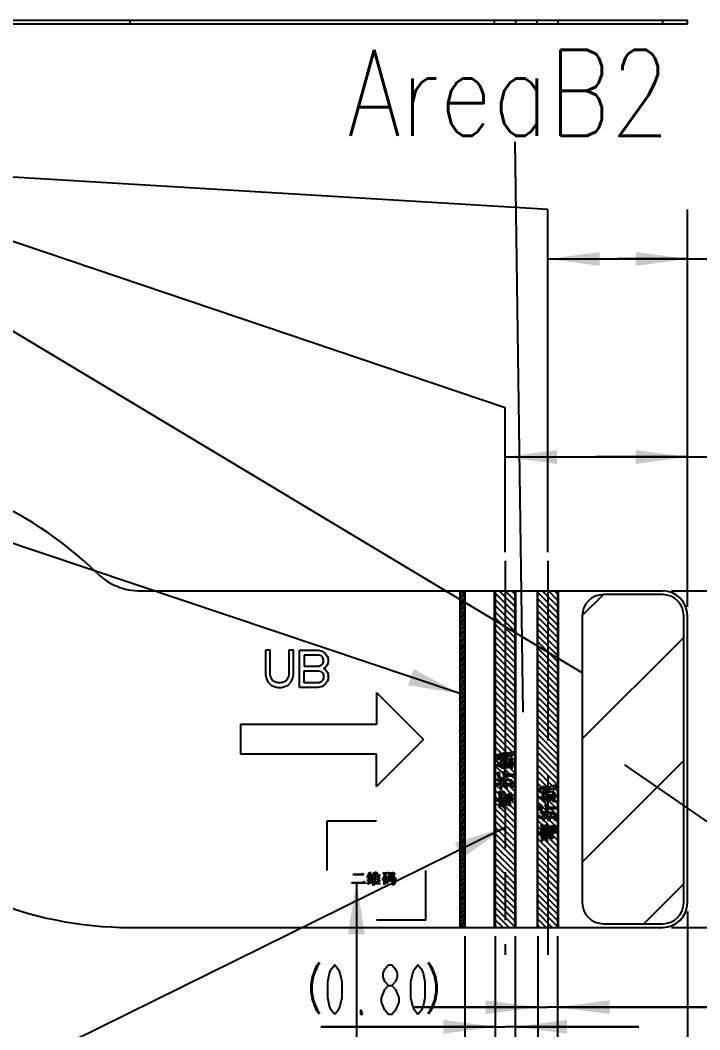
# Model space of a CAD drawing. Header units: millimetres. Extents: x 0 to 210, y 0 to 297.
# Drawn here: x 104.85 to 132.33, y 102.84 to 143.64 of the extents above; entities that cross this region are included whole.
import ezdxf
from ezdxf.enums import TextEntityAlignment as Align

# ---------------------------------------------------------------- set-up
doc = ezdxf.new("R2010")
doc.units = ezdxf.units.MM
doc.header["$LTSCALE"] = 19.36
doc.linetypes.add('CENTER', pattern=[0.6, 0.375, -0.075, 0.075, -0.075])
doc.linetypes.add('PHANTOM', pattern=[0.8, 0.45, -0.05, 0.1, -0.05, 0.1, -0.05])
doc.layers.get('0').update_dxf_attribs({"linetype": 'CONTINUOUS'})
for name, color, linetype in [('00_COSMETICS', 7, 'CONTINUOUS'), ('DEFAULT_1', 7, 'CENTER'), ('DEFAULT_3', 7, 'PHANTOM'), ('備註', 1, 'CONTINUOUS')]:
    doc.layers.add(name, color=color, linetype=linetype)
doc.styles.get("Standard").update_dxf_attribs({"font": 'SIMPLEX.SHX', "width": 0.56})
doc.dimstyles.new('DIMSTYLE_2', dxfattribs={"dimtxt": 2, "dimasz": 2.1, "dimexe": 2, "dimexo": 0.35, "dimgap": 0.5, "dimtad": 1, "dimzin": 0, "dimdsep": 46, "dimtxsty": 'Standard', "dimcen": 0.09, "dimazin": 0, "dimtol": 1, "dimtp": 0.12, "dimtm": 0.12, "dimtfac": 1, "dimtofl": 0, "dimtmove": 0, "dimatfit": 3, "dimfxl": 0, "dimtolj": 1, "dimtzin": 0, "dimarcsym": 0})
doc.dimstyles.new('DIMSTYLE_3', dxfattribs={"dimtxt": 2, "dimasz": 2.1, "dimexe": 2, "dimexo": 0.35, "dimgap": 0.5, "dimtad": 1, "dimzin": 0, "dimdsep": 46, "dimtxsty": 'Standard', "dimcen": 0.09, "dimazin": 0, "dimtp": 0.01, "dimtm": 0.01, "dimtfac": 1, "dimtofl": 0, "dimtmove": 0, "dimatfit": 3, "dimfxl": 0, "dimtolj": 1, "dimtzin": 0, "dimarcsym": 0})
doc.dimstyles.new('DIMSTYLE_5', dxfattribs={"dimtxt": 2, "dimasz": 2.1, "dimexe": 2, "dimexo": 0.35, "dimgap": 0.5, "dimtad": 1, "dimdec": 1, "dimzin": 0, "dimdsep": 46, "dimtxsty": 'Standard', "dimcen": 0.09, "dimazin": 0, "dimtol": 1, "dimtp": 0.4, "dimtm": 0.4, "dimtfac": 1, "dimtdec": 1, "dimtofl": 0, "dimtmove": 0, "dimatfit": 3, "dimfxl": 0, "dimtolj": 1, "dimtzin": 0, "dimarcsym": 0})
doc.dimstyles.get("Standard").update_dxf_attribs({"dimtxt": 2, "dimasz": 2.1, "dimexe": 2, "dimexo": 0.35, "dimtad": 1, "dimzin": 0, "dimdsep": 46, "dimtxsty": 'Standard', "dimcen": 0.09, "dimazin": 0, "dimtol": 1, "dimtp": 0.01, "dimtm": 0.01, "dimtfac": 1, "dimtofl": 0, "dimtmove": 0, "dimatfit": 3, "dimfxl": 0, "dimtolj": 1, "dimtzin": 0, "dimarcsym": 0})

# ---------------------------------------------------------------- blocks, each defined once
blk = doc.blocks.new('_FILLED')
at = {"color": 0, "linetype": 'ByBlock'}
blk.add_solid([(0, 0), (-1, 0.133), (-1, -0.133)], dxfattribs=at)
blk = doc.blocks.new('*D144')
at = {"color": 2}
for p, q in [((48.006, 107.628), (48.006, 99.498)), ((131.826, 107.628), (131.826, 99.498)), ((48.006, 101.498), (89.916, 101.498)), ((131.826, 101.498), (89.916, 101.498))]:
    blk.add_line(p, q, dxfattribs=at)
at = {"color": 2, "xscale": 2.1, "yscale": 2.1, "zscale": 2.1, "rotation": 180}
blk.add_blockref('_FILLED', (48.006, 101.498), dxfattribs=at)
at = {"color": 2, "xscale": 2.1, "yscale": 2.1, "zscale": 2.1}
blk.add_blockref('_FILLED', (131.826, 101.498), dxfattribs=at)
blk = doc.blocks.new('*D255')
at = {"color": 2}
for p, q in [((152.84, 120.578), (152.84, 125.578)), ((152.84, 125.578), (152.84, 113.778)), ((131.176, 120.578), (154.84, 120.578)), ((152.84, 101.978), (152.84, 113.778)), ((131.176, 106.978), (154.84, 106.978)), ((152.84, 106.978), (152.84, 101.978))]:
    blk.add_line(p, q, dxfattribs=at)
at = {"color": 2, "xscale": 2.1, "yscale": 2.1, "zscale": 2.1}
for p, rotation in [((152.84, 120.578), 270), ((152.84, 106.978), 90)]:
    blk.add_blockref('_FILLED', p, dxfattribs=dict(at, rotation=rotation))
blk = doc.blocks.new('*D182121')
at = {"color": 2}
for p, q in [((126.178, 122.143), (126.178, 135.992)), ((131.826, 119.928), (131.826, 135.992)), ((126.178, 133.992), (129.002, 133.992)), ((131.826, 133.992), (129.002, 133.992)), ((129.002, 133.992), (141.931, 133.992))]:
    blk.add_line(p, q, dxfattribs=at)
at = {"color": 2, "xscale": 2.1, "yscale": 2.1, "zscale": 2.1, "rotation": 180}
blk.add_blockref('_FILLED', (126.178, 133.992), dxfattribs=at)
at = {"color": 2, "xscale": 2.1, "yscale": 2.1, "zscale": 2.1}
blk.add_blockref('_FILLED', (131.826, 133.992), dxfattribs=at)
blk = doc.blocks.new('*D192222')
at = {"color": 2}
for p, q in [((124.455, 122.143), (124.455, 127.99)), ((131.826, 119.928), (131.826, 127.99)), ((124.455, 125.99), (128.141, 125.99)), ((131.826, 125.99), (128.141, 125.99)), ((128.141, 125.99), (141.56, 125.99))]:
    blk.add_line(p, q, dxfattribs=at)
at = {"color": 2, "xscale": 2.1, "yscale": 2.1, "zscale": 2.1, "rotation": 180}
blk.add_blockref('_FILLED', (124.455, 125.99), dxfattribs=at)
at = {"color": 2, "xscale": 2.1, "yscale": 2.1, "zscale": 2.1}
blk.add_blockref('_FILLED', (131.826, 125.99), dxfattribs=at)
blk = doc.blocks.new('*D242727')
at = {"color": 2}
for p, q in [((124.059, 106.628), (124.059, 100.965)), ((124.859, 106.628), (124.859, 100.965)), ((124.059, 102.965), (117.008, 102.965)), ((117.008, 102.965), (124.459, 102.965)), ((129.859, 102.965), (124.459, 102.965)), ((124.859, 102.965), (129.859, 102.965))]:
    blk.add_line(p, q, dxfattribs=at)
at = {"color": 2, "xscale": 2.1, "yscale": 2.1, "zscale": 2.1}
blk.add_blockref('_FILLED', (124.059, 102.965), dxfattribs=at)
at = {"color": 2, "xscale": 2.1, "yscale": 2.1, "zscale": 2.1, "rotation": 180}
blk.add_blockref('_FILLED', (124.859, 102.965), dxfattribs=at)
blk = doc.blocks.new('*D252828')
at = {"color": 2}
for p, q in [((125.775, 106.628), (125.775, 101.755)), ((126.575, 106.628), (126.575, 101.755)), ((125.775, 103.755), (120.775, 103.755)), ((120.775, 103.755), (126.175, 103.755)), ((138.417, 103.755), (126.175, 103.755)), ((126.575, 103.755), (138.417, 103.755))]:
    blk.add_line(p, q, dxfattribs=at)
at = {"color": 2, "xscale": 2.1, "yscale": 2.1, "zscale": 2.1}
blk.add_blockref('_FILLED', (125.775, 103.755), dxfattribs=at)
at = {"color": 2, "xscale": 2.1, "yscale": 2.1, "zscale": 2.1, "rotation": 180}
blk.add_blockref('_FILLED', (126.575, 103.755), dxfattribs=at)
blk = doc.blocks.new('*D313434')
at = {"color": 2}
for p, q in [((131.826, 107.628), (131.826, 94.843)), ((122.83, 106.628), (122.83, 94.843)), ((122.83, 96.843), (117.83, 96.843)), ((117.83, 96.843), (127.328, 96.843)), ((142.25, 96.843), (127.328, 96.843)), ((131.826, 96.843), (142.25, 96.843))]:
    blk.add_line(p, q, dxfattribs=at)
at = {"color": 2, "xscale": 2.1, "yscale": 2.1, "zscale": 2.1}
blk.add_blockref('_FILLED', (122.83, 96.843), dxfattribs=at)
at = {"color": 2, "xscale": 2.1, "yscale": 2.1, "zscale": 2.1, "rotation": 180}
blk.add_blockref('_FILLED', (131.826, 96.843), dxfattribs=at)

msp = doc.modelspace()

# ---------------------------------------------------------------- linework, layer by layer
at = {"color": 7}
for p, q in [((48.006, 143.64), (131.826, 143.64)), ((131.826, 143.49), (131.826, 143.64)), ((48.006, 143.49), (131.826, 143.49)), ((109.71, 120.578), (130.826, 120.578)), ((131.826, 107.978), (131.826, 119.578)), ((109.295, 106.978), (130.826, 106.978))]:
    msp.add_line(p, q, dxfattribs=at)
at = {"color": 9}
for p, q in [((109.295, 143.49), (109.295, 143.64)), ((124.03, 143.49), (124.03, 143.64)), ((124.887, 143.49), (124.887, 143.64)), ((125.746, 143.49), (125.746, 143.64)), ((126.603, 143.49), (126.603, 143.64)), ((130.826, 143.49), (130.826, 143.64)), ((124.03, 106.978), (124.03, 120.578)), ((124.887, 106.978), (124.887, 120.578)), ((125.746, 120.578), (125.746, 106.978)), ((126.603, 120.578), (126.603, 106.978))]:
    msp.add_line(p, q, dxfattribs=at)
at = {"color": 2}
for p, q in [((122.63, 120.514), (122.694, 120.578)), ((122.63, 120.414), (122.794, 120.578)), ((122.63, 120.315), (122.83, 120.515)), ((122.63, 120.215), (122.83, 120.415)), ((124.859, 119.683), (124.059, 120.483)), ((124.859, 119.932), (124.213, 120.578)), ((124.859, 120.181), (124.462, 120.578)), ((124.859, 120.43), (124.711, 120.578)), ((126.575, 119.71), (125.775, 120.51)), ((126.575, 119.959), (125.955, 120.578)), ((126.575, 120.208), (126.204, 120.578)), ((126.575, 120.456), (126.453, 120.578)), ((122.63, 120.116), (122.83, 120.316)), ((122.63, 120.016), (122.83, 120.216)), ((122.63, 119.917), (122.83, 120.117)), ((122.63, 119.817), (122.83, 120.017)), ((124.859, 119.434), (124.059, 120.234)), ((124.859, 119.185), (124.059, 119.985)), ((126.575, 119.461), (125.775, 120.261)), ((126.575, 119.212), (125.775, 120.012)), ((122.63, 119.718), (122.83, 119.918)), ((122.63, 119.618), (122.83, 119.818)), ((122.63, 119.518), (122.83, 119.718)), ((122.63, 119.419), (122.83, 119.619)), ((124.859, 118.937), (124.059, 119.737)), ((126.575, 118.963), (125.775, 119.763)), ((122.63, 119.319), (122.83, 119.519)), ((122.63, 119.22), (122.83, 119.42)), ((122.63, 119.12), (122.83, 119.32)), ((122.63, 119.021), (122.83, 119.221)), ((124.859, 118.688), (124.059, 119.488)), ((124.859, 118.439), (124.059, 119.239)), ((126.575, 118.714), (125.775, 119.514)), ((126.575, 118.465), (125.775, 119.265)), ((122.63, 118.921), (122.83, 119.121)), ((122.63, 118.821), (122.83, 119.021)), ((122.63, 118.722), (122.83, 118.922)), ((122.63, 118.622), (122.83, 118.822)), ((122.63, 118.523), (122.83, 118.723)), ((124.859, 118.19), (124.059, 118.99)), ((124.859, 117.941), (124.059, 118.741)), ((126.575, 118.216), (125.775, 119.016)), ((126.575, 117.967), (125.775, 118.767)), ((122.63, 118.423), (122.83, 118.623)), ((122.63, 118.324), (122.83, 118.524)), ((122.63, 118.224), (122.83, 118.424)), ((122.63, 118.125), (122.83, 118.325)), ((124.859, 117.692), (124.059, 118.492)), ((126.575, 117.719), (125.775, 118.519)), ((122.63, 118.025), (122.83, 118.225)), ((122.63, 117.925), (122.83, 118.125)), ((122.63, 117.826), (122.83, 118.026)), ((122.63, 117.726), (122.83, 117.926)), ((124.859, 117.443), (124.059, 118.243)), ((124.859, 117.194), (124.059, 117.994)), ((126.575, 117.47), (125.775, 118.27)), ((126.575, 117.221), (125.775, 118.021)), ((122.63, 117.627), (122.83, 117.827)), ((122.63, 117.527), (122.83, 117.727)), ((122.63, 117.428), (122.83, 117.628)), ((122.63, 117.328), (122.83, 117.528)), ((124.859, 116.945), (124.059, 117.745)), ((126.575, 116.972), (125.775, 117.772)), ((126.575, 116.723), (125.775, 117.523)), ((122.63, 117.228), (122.83, 117.428)), ((122.63, 117.129), (122.83, 117.329)), ((122.63, 117.029), (122.83, 117.229)), ((122.63, 116.93), (122.83, 117.13)), ((124.859, 116.696), (124.059, 117.496)), ((124.859, 116.448), (124.059, 117.248)), ((126.575, 116.474), (125.775, 117.274)), ((122.63, 116.83), (122.83, 117.03)), ((122.63, 116.731), (122.83, 116.931)), ((122.63, 116.631), (122.83, 116.831)), ((122.63, 116.532), (122.83, 116.732)), ((124.859, 116.199), (124.059, 116.999)), ((124.859, 115.95), (124.059, 116.75)), ((126.575, 116.225), (125.775, 117.025)), ((126.575, 115.976), (125.775, 116.776)), ((122.63, 116.432), (122.83, 116.632)), ((122.63, 116.332), (122.83, 116.532)), ((122.63, 116.233), (122.83, 116.433)), ((122.63, 116.133), (122.83, 116.333)), ((124.859, 115.701), (124.059, 116.501)), ((126.575, 115.727), (125.775, 116.527)), ((126.575, 115.478), (125.775, 116.278)), ((122.63, 116.034), (122.83, 116.234)), ((122.63, 115.934), (122.83, 116.134)), ((122.63, 115.835), (122.83, 116.035)), ((122.63, 115.735), (122.83, 115.935)), ((124.859, 115.452), (124.059, 116.252)), ((124.859, 115.203), (124.059, 116.003)), ((126.575, 115.23), (125.775, 116.03)), ((122.63, 115.636), (122.83, 115.836)), ((122.63, 115.536), (122.83, 115.736)), ((122.63, 115.436), (122.83, 115.636)), ((122.63, 115.337), (122.83, 115.537)), ((124.859, 114.954), (124.059, 115.754)), ((124.859, 114.705), (124.059, 115.505)), ((126.575, 114.981), (125.775, 115.781)), ((126.575, 114.732), (125.775, 115.532)), ((122.63, 115.237), (122.83, 115.437)), ((122.63, 115.138), (122.83, 115.338)), ((122.63, 115.038), (122.83, 115.238)), ((122.63, 114.939), (122.83, 115.139)), ((124.859, 114.456), (124.059, 115.256)), ((126.575, 114.483), (125.775, 115.283)), ((122.63, 114.839), (122.83, 115.039)), ((122.63, 114.739), (122.83, 114.939)), ((122.63, 114.64), (122.83, 114.84)), ((122.63, 114.54), (122.83, 114.74)), ((124.859, 114.207), (124.059, 115.007)), ((124.756, 114.061), (124.059, 114.759)), ((126.575, 114.234), (125.775, 115.034)), ((126.575, 113.985), (125.775, 114.785)), ((122.63, 114.441), (122.83, 114.641)), ((122.63, 114.341), (122.83, 114.541)), ((122.63, 114.242), (122.83, 114.442)), ((122.63, 114.142), (122.83, 114.342)), ((122.63, 114.043), (122.83, 114.243)), ((124.663, 113.905), (124.059, 114.51)), ((124.3, 114.02), (124.059, 114.261)), ((126.575, 113.736), (125.775, 114.536)), ((126.575, 113.487), (125.775, 114.287)), ((122.63, 113.943), (122.83, 114.143)), ((122.63, 113.843), (122.83, 114.043)), ((122.63, 113.744), (122.83, 113.944)), ((122.63, 113.644), (122.83, 113.844)), ((124.154, 113.916), (124.059, 114.012)), ((124.253, 113.817), (124.181, 113.89)), ((124.42, 113.899), (124.315, 114.005)), ((124.485, 113.834), (124.46, 113.86)), ((124.859, 113.71), (124.704, 113.865)), ((124.859, 113.959), (124.8, 114.017)), ((126.575, 113.238), (125.775, 114.038)), ((122.63, 113.545), (122.83, 113.745)), ((122.63, 113.445), (122.83, 113.645)), ((122.63, 113.346), (122.83, 113.546)), ((122.63, 113.246), (122.83, 113.446)), ((124.351, 113.471), (124.059, 113.763)), ((124.351, 113.222), (124.059, 113.514)), ((124.314, 113.757), (124.304, 113.766)), ((124.511, 113.56), (124.357, 113.714)), ((124.859, 113.461), (124.54, 113.779)), ((124.859, 113.212), (124.565, 113.506)), ((126.575, 112.989), (125.775, 113.789)), ((126.575, 112.741), (125.775, 113.541)), ((122.63, 113.147), (122.83, 113.347)), ((122.63, 113.047), (122.83, 113.247)), ((122.63, 112.947), (122.83, 113.147)), ((122.63, 112.848), (122.83, 113.048)), ((124.141, 113.183), (124.059, 113.265)), ((124.286, 112.789), (124.059, 113.016)), ((124.345, 112.979), (124.22, 113.104)), ((124.402, 113.171), (124.354, 113.219)), ((124.652, 113.17), (124.409, 113.413)), ((124.611, 112.962), (124.48, 113.093)), ((124.859, 112.963), (124.728, 113.093)), ((126.348, 112.718), (125.775, 113.292)), ((126.114, 112.704), (125.775, 113.043)), ((122.63, 112.748), (122.83, 112.948)), ((122.63, 112.649), (122.83, 112.849)), ((122.63, 112.549), (122.83, 112.749)), ((122.63, 112.45), (122.83, 112.65)), ((124.372, 112.454), (124.059, 112.767)), ((124.649, 112.426), (124.35, 112.725)), ((124.535, 112.789), (124.408, 112.916)), ((124.859, 112.465), (124.599, 112.725)), ((124.859, 112.714), (124.715, 112.858)), ((125.906, 112.663), (125.775, 112.794)), ((126.022, 112.546), (125.959, 112.61)), ((126.197, 112.62), (126.152, 112.665)), ((126.423, 112.643), (126.384, 112.683)), ((122.63, 112.35), (122.83, 112.55)), ((122.63, 112.25), (122.83, 112.45)), ((122.63, 112.151), (122.83, 112.351)), ((122.63, 112.051), (122.83, 112.251)), ((124.224, 112.353), (124.059, 112.518)), ((124.149, 112.179), (124.059, 112.27)), ((124.287, 112.29), (124.249, 112.328)), ((124.335, 112.243), (124.297, 112.281)), ((124.461, 112.366), (124.423, 112.403)), ((124.63, 112.196), (124.567, 112.259)), ((124.859, 112.216), (124.846, 112.229)), ((125.849, 112.471), (125.775, 112.545)), ((125.852, 112.219), (125.775, 112.296)), ((125.983, 112.336), (125.881, 112.439)), ((126.076, 112.493), (126.051, 112.518)), ((126.478, 111.842), (126.108, 112.212)), ((126.161, 112.408), (126.13, 112.439)), ((126.231, 112.337), (126.201, 112.367)), ((126.356, 112.213), (126.232, 112.336)), ((126.291, 112.527), (126.273, 112.545)), ((126.575, 112.492), (126.469, 112.598)), ((126.575, 112.243), (126.475, 112.342)), ((122.63, 111.952), (122.83, 112.152)), ((122.63, 111.852), (122.83, 112.052)), ((122.63, 111.753), (122.83, 111.953)), ((122.63, 111.653), (122.83, 111.853)), ((124.224, 111.856), (124.059, 112.021)), ((124.224, 112.104), (124.213, 112.116)), ((124.859, 111.221), (124.249, 111.83)), ((124.44, 111.889), (124.302, 112.027)), ((124.44, 112.137), (124.398, 112.179)), ((124.859, 111.47), (124.441, 111.888)), ((124.529, 112.049), (124.465, 112.112)), ((124.603, 111.974), (124.567, 112.011)), ((124.859, 111.967), (124.656, 112.171)), ((124.859, 111.718), (124.667, 111.911)), ((125.901, 111.92), (125.775, 112.047)), ((125.913, 111.66), (125.775, 111.798)), ((126.116, 111.955), (125.898, 112.173)), ((126.118, 111.704), (125.927, 111.895)), ((126.229, 111.842), (126.143, 111.928)), ((126.575, 111.994), (126.473, 112.096)), ((122.63, 111.554), (122.83, 111.754)), ((122.63, 111.454), (122.83, 111.654)), ((122.63, 111.354), (122.83, 111.554)), ((122.63, 111.255), (122.83, 111.455)), ((124.859, 110.972), (124.059, 111.772)), ((124.859, 110.723), (124.059, 111.523)), ((125.856, 111.468), (125.775, 111.549)), ((126.003, 111.321), (125.926, 111.398)), ((126.007, 111.566), (125.985, 111.588)), ((126.112, 111.461), (126.029, 111.544)), ((126.173, 111.649), (126.143, 111.679)), ((126.361, 111.461), (126.234, 111.588)), ((126.575, 111.496), (126.305, 111.766)), ((126.46, 111.361), (126.424, 111.398)), ((126.575, 111.745), (126.545, 111.774)), ((122.63, 111.155), (122.83, 111.355)), ((122.63, 111.056), (122.83, 111.256)), ((122.63, 110.956), (122.83, 111.156)), ((122.63, 110.857), (122.83, 111.057)), ((124.859, 110.474), (124.059, 111.274)), ((124.859, 110.225), (124.059, 111.025)), ((125.929, 111.146), (125.775, 111.3)), ((125.94, 110.886), (125.775, 111.052)), ((126.03, 111.045), (125.965, 111.11)), ((126.346, 110.978), (126.029, 111.295)), ((126.156, 110.919), (126.069, 111.006)), ((126.575, 110.998), (126.267, 111.306)), ((126.575, 111.247), (126.491, 111.331)), ((122.63, 110.757), (122.83, 110.957)), ((122.63, 110.657), (122.83, 110.857)), ((122.63, 110.558), (122.83, 110.758)), ((122.63, 110.458), (122.83, 110.658)), ((124.859, 109.976), (124.059, 110.776)), ((125.94, 110.638), (125.775, 110.803)), ((126.575, 110.003), (125.965, 110.612)), ((126.064, 110.763), (125.978, 110.848)), ((126.156, 110.671), (126.127, 110.699)), ((126.245, 110.831), (126.181, 110.894)), ((126.575, 110.252), (126.181, 110.645)), ((126.346, 110.729), (126.283, 110.792)), ((126.46, 110.864), (126.372, 110.952)), ((126.575, 110.5), (126.372, 110.704)), ((126.575, 110.749), (126.491, 110.833)), ((122.63, 110.359), (122.83, 110.559)), ((122.63, 110.259), (122.83, 110.459)), ((122.63, 110.16), (122.83, 110.36)), ((122.63, 110.06), (122.83, 110.26)), ((122.63, 109.961), (122.83, 110.161)), ((124.859, 109.727), (124.059, 110.527)), ((124.859, 109.478), (124.059, 110.278)), ((126.575, 109.754), (125.775, 110.554)), ((126.575, 109.505), (125.775, 110.305)), ((122.63, 109.861), (122.83, 110.061)), ((122.63, 109.761), (122.83, 109.961)), ((122.63, 109.662), (122.83, 109.862)), ((122.63, 109.562), (122.83, 109.762)), ((124.859, 109.229), (124.059, 110.029)), ((124.859, 108.981), (124.059, 109.781)), ((126.575, 109.256), (125.775, 110.056)), ((126.575, 109.007), (125.775, 109.807)), ((122.63, 109.463), (122.83, 109.663)), ((122.63, 109.363), (122.83, 109.563)), ((122.63, 109.264), (122.83, 109.464)), ((122.63, 109.164), (122.83, 109.364)), ((124.859, 108.732), (124.059, 109.532)), ((126.575, 108.758), (125.775, 109.558)), ((122.63, 109.065), (122.83, 109.265)), ((122.63, 108.965), (122.83, 109.165)), ((122.63, 108.865), (122.83, 109.065)), ((122.63, 108.766), (122.83, 108.966)), ((124.859, 108.483), (124.059, 109.283)), ((124.859, 108.234), (124.059, 109.034)), ((126.575, 108.509), (125.775, 109.309)), ((126.575, 108.26), (125.775, 109.06)), ((122.63, 108.666), (122.83, 108.866)), ((122.63, 108.567), (122.83, 108.767)), ((122.63, 108.467), (122.83, 108.667)), ((122.63, 108.368), (122.83, 108.568)), ((124.859, 107.985), (124.059, 108.785)), ((124.859, 107.736), (124.059, 108.536)), ((126.575, 108.011), (125.775, 108.811)), ((126.575, 107.763), (125.775, 108.563)), ((122.63, 108.268), (122.83, 108.468)), ((122.63, 108.168), (122.83, 108.368)), ((122.63, 108.069), (122.83, 108.269)), ((122.63, 107.969), (122.83, 108.169)), ((124.859, 107.487), (124.059, 108.287)), ((126.575, 107.514), (125.775, 108.314)), ((122.63, 107.87), (122.83, 108.07)), ((122.63, 107.77), (122.83, 107.97)), ((122.63, 107.671), (122.83, 107.871)), ((122.63, 107.571), (122.83, 107.771)), ((124.859, 107.238), (124.059, 108.038)), ((124.859, 106.989), (124.059, 107.789)), ((126.575, 107.265), (125.775, 108.065)), ((126.575, 107.016), (125.775, 107.816)), ((122.63, 107.472), (122.83, 107.672)), ((122.63, 107.372), (122.83, 107.572)), ((122.63, 107.272), (122.83, 107.472)), ((122.63, 107.173), (122.83, 107.373)), ((124.621, 106.978), (124.059, 107.54)), ((126.363, 106.978), (125.775, 107.567)), ((126.115, 106.978), (125.775, 107.318)), ((122.63, 107.073), (122.83, 107.273)), ((122.635, 106.978), (122.83, 107.174)), ((122.734, 106.978), (122.83, 107.074)), ((124.372, 106.978), (124.059, 107.292)), ((124.123, 106.978), (124.059, 107.043)), ((125.866, 106.978), (125.775, 107.069)), ((119.738, 103.465), (119.598, 103.631))]:
    msp.add_line(p, q, dxfattribs=at)
at = {"color": 4}
for p, q in [((122.63, 120.578), (122.63, 106.978)), ((122.83, 120.578), (122.83, 106.978)), ((124.059, 120.578), (124.059, 106.978)), ((124.859, 106.978), (124.859, 120.578)), ((125.775, 106.978), (125.775, 120.578)), ((126.575, 120.578), (126.575, 106.978)), ((124.122, 113.766), (124.148, 113.843)), ((124.135, 113.868), (124.16, 113.932)), ((124.148, 113.868), (124.135, 113.868)), ((124.186, 113.893), (124.148, 113.868)), ((124.148, 113.843), (124.16, 113.843)), ((124.16, 113.932), (124.173, 113.982)), ((124.16, 113.843), (124.186, 113.817)), ((124.173, 113.982), (124.199, 113.995)), ((124.237, 113.932), (124.186, 113.893)), ((124.199, 113.995), (124.249, 113.97)), ((124.249, 113.944), (124.237, 113.932)), ((124.249, 113.97), (124.3, 114.02)), ((124.3, 113.932), (124.249, 113.957)), ((124.249, 113.957), (124.249, 113.944)), ((124.3, 114.02), (124.313, 114.02)), ((124.313, 113.817), (124.3, 113.932)), ((124.313, 114.02), (124.338, 113.817)), ((124.338, 113.817), (124.427, 113.83)), ((124.376, 113.995), (124.414, 114.059)), ((124.376, 113.982), (124.376, 113.995)), ((124.414, 113.957), (124.376, 113.982)), ((124.414, 114.059), (124.427, 114.046)), ((124.427, 113.83), (124.414, 113.957)), ((124.427, 114.046), (124.465, 113.83)), ((124.465, 113.83), (124.58, 113.855)), ((124.478, 113.944), (124.529, 113.995)), ((124.478, 113.932), (124.478, 113.944)), ((124.58, 113.855), (124.478, 113.932)), ((124.529, 113.995), (124.541, 113.995)), ((124.541, 113.995), (124.554, 113.97)), ((124.554, 113.97), (124.63, 113.881)), ((124.592, 114.033), (124.605, 114.046)), ((124.719, 113.995), (124.592, 114.033)), ((124.605, 114.046), (124.694, 114.046)), ((124.63, 113.881), (124.681, 113.919)), ((124.719, 113.881), (124.668, 113.83)), ((124.668, 113.83), (124.719, 113.754)), ((124.681, 113.919), (124.719, 113.995)), ((124.694, 114.046), (124.795, 114.071)), ((124.757, 113.932), (124.719, 113.881)), ((124.821, 114.059), (124.757, 113.932)), ((124.795, 114.071), (124.808, 114.071)), ((124.808, 114.071), (124.821, 114.059)), ((124.313, 113.766), (124.122, 113.766)), ((124.122, 113.525), (124.173, 113.601)), ((124.275, 113.462), (124.122, 113.525)), ((124.173, 113.601), (124.186, 113.601)), ((124.186, 113.817), (124.313, 113.817)), ((124.186, 113.601), (124.211, 113.576)), ((124.211, 113.576), (124.351, 113.462)), ((124.237, 113.639), (124.3, 113.69)), ((124.351, 113.563), (124.237, 113.639)), ((124.351, 113.411), (124.275, 113.462)), ((124.3, 113.69), (124.313, 113.69)), ((124.326, 113.652), (124.313, 113.766)), ((124.313, 113.69), (124.326, 113.652)), ((124.44, 113.766), (124.351, 113.766)), ((124.351, 113.766), (124.364, 113.652)), ((124.364, 113.652), (124.351, 113.639)), ((124.351, 113.639), (124.516, 113.5)), ((124.351, 113.462), (124.351, 113.563)), ((124.427, 113.424), (124.364, 113.386)), ((124.516, 113.449), (124.389, 113.551)), ((124.389, 113.551), (124.414, 113.449)), ((124.414, 113.449), (124.427, 113.424)), ((124.465, 113.614), (124.44, 113.766)), ((124.491, 113.639), (124.465, 113.614)), ((124.541, 113.779), (124.478, 113.779)), ((124.478, 113.779), (124.491, 113.639)), ((124.503, 113.665), (124.516, 113.665)), ((124.503, 113.652), (124.503, 113.665)), ((124.516, 113.5), (124.503, 113.652)), ((124.516, 113.665), (124.567, 113.5)), ((124.529, 113.411), (124.516, 113.449)), ((124.592, 113.436), (124.529, 113.411)), ((124.618, 113.805), (124.541, 113.779)), ((124.567, 113.5), (124.592, 113.436)), ((124.592, 113.678), (124.605, 113.69)), ((124.694, 113.386), (124.592, 113.678)), ((124.605, 113.69), (124.618, 113.69)), ((124.668, 113.754), (124.618, 113.805)), ((124.618, 113.69), (124.719, 113.5)), ((124.719, 113.665), (124.668, 113.754)), ((124.757, 113.424), (124.707, 113.386)), ((124.719, 113.754), (124.757, 113.678)), ((124.757, 113.576), (124.719, 113.665)), ((124.719, 113.5), (124.757, 113.424)), ((124.757, 113.678), (124.783, 113.576)), ((124.783, 113.563), (124.757, 113.576)), ((124.783, 113.576), (124.783, 113.563)), ((124.135, 113.208), (124.199, 113.259)), ((124.135, 113.195), (124.135, 113.208)), ((124.173, 113.119), (124.135, 113.195)), ((124.199, 112.979), (124.173, 113.119)), ((124.199, 113.259), (124.211, 113.259)), ((124.211, 113.259), (124.211, 113.17)), ((124.211, 113.17), (124.237, 112.979)), ((124.364, 113.386), (124.351, 113.411)), ((124.351, 113.233), (124.414, 113.297)), ((124.351, 113.22), (124.351, 113.233)), ((124.402, 113.195), (124.351, 113.22)), ((124.402, 112.979), (124.402, 113.195)), ((124.414, 113.297), (124.427, 113.297)), ((124.427, 113.297), (124.427, 113.17)), ((124.427, 113.17), (124.808, 113.17)), ((124.821, 113.093), (124.427, 113.093)), ((124.427, 113.093), (124.427, 112.979)), ((124.707, 113.386), (124.694, 113.386)), ((124.808, 113.17), (124.833, 113.106)), ((124.833, 113.106), (124.821, 113.093)), ((124.11, 112.725), (124.148, 112.814)), ((124.287, 112.725), (124.11, 112.725)), ((124.148, 112.814), (124.16, 112.814)), ((124.16, 112.814), (124.173, 112.789)), ((124.173, 112.916), (124.199, 112.979)), ((124.541, 112.916), (124.173, 112.916)), ((124.173, 112.789), (124.287, 112.789)), ((124.237, 112.979), (124.402, 112.979)), ((124.249, 112.865), (124.262, 112.865)), ((124.287, 112.827), (124.249, 112.865)), ((124.262, 112.865), (124.313, 112.916)), ((124.287, 112.789), (124.287, 112.827)), ((124.287, 112.598), (124.287, 112.725)), ((124.313, 112.611), (124.287, 112.598)), ((124.313, 112.916), (124.313, 112.789)), ((124.313, 112.789), (124.427, 112.789)), ((124.453, 112.725), (124.313, 112.725)), ((124.313, 112.725), (124.313, 112.611)), ((124.402, 112.903), (124.414, 112.903)), ((124.427, 112.789), (124.402, 112.903)), ((124.414, 112.903), (124.478, 112.789)), ((124.427, 112.979), (124.592, 112.966)), ((124.503, 112.598), (124.453, 112.725)), ((124.478, 112.789), (124.757, 112.789)), ((124.745, 112.725), (124.503, 112.725)), ((124.503, 112.725), (124.554, 112.636)), ((124.554, 112.636), (124.503, 112.598)), ((124.643, 112.903), (124.541, 112.916)), ((124.592, 112.966), (124.694, 112.941)), ((124.745, 112.839), (124.643, 112.903)), ((124.694, 112.941), (124.77, 112.878)), ((124.821, 112.776), (124.745, 112.839)), ((124.745, 112.624), (124.745, 112.725)), ((124.757, 112.624), (124.745, 112.624)), ((124.757, 112.789), (124.795, 112.776)), ((124.795, 112.7), (124.757, 112.624)), ((124.77, 112.878), (124.833, 112.789)), ((124.795, 112.776), (124.833, 112.712)), ((124.821, 112.712), (124.795, 112.7)), ((124.833, 112.776), (124.821, 112.776)), ((124.833, 112.712), (124.821, 112.712)), ((124.833, 112.789), (124.833, 112.776)), ((125.851, 112.54), (125.876, 112.604)), ((125.876, 112.604), (125.889, 112.655)), ((125.889, 112.655), (125.914, 112.667)), ((125.952, 112.604), (125.902, 112.566)), ((125.914, 112.667), (125.965, 112.642)), ((125.965, 112.617), (125.952, 112.604)), ((125.965, 112.642), (126.016, 112.693)), ((126.016, 112.604), (125.965, 112.629)), ((125.965, 112.629), (125.965, 112.617)), ((126.016, 112.693), (126.029, 112.693)), ((126.029, 112.49), (126.016, 112.604)), ((126.029, 112.693), (126.054, 112.49)), ((126.092, 112.667), (126.13, 112.731)), ((126.092, 112.655), (126.092, 112.667)), ((126.13, 112.629), (126.092, 112.655)), ((126.13, 112.731), (126.143, 112.718)), ((126.143, 112.502), (126.13, 112.629)), ((126.143, 112.718), (126.181, 112.502)), ((126.194, 112.617), (126.245, 112.667)), ((126.194, 112.604), (126.194, 112.617)), ((126.295, 112.528), (126.194, 112.604)), ((126.245, 112.667), (126.257, 112.667)), ((126.257, 112.667), (126.27, 112.642)), ((126.27, 112.642), (126.346, 112.553)), ((126.308, 112.705), (126.321, 112.718)), ((126.435, 112.667), (126.308, 112.705)), ((126.321, 112.718), (126.41, 112.718)), ((126.397, 112.591), (126.435, 112.667)), ((126.41, 112.718), (126.511, 112.744)), ((126.473, 112.604), (126.435, 112.553)), ((126.537, 112.731), (126.473, 112.604)), ((126.511, 112.744), (126.524, 112.744)), ((126.524, 112.744), (126.537, 112.731)), ((124.173, 112.433), (124.237, 112.497)), ((124.173, 112.42), (124.173, 112.433)), ((124.224, 112.382), (124.173, 112.42)), ((124.224, 112.154), (124.224, 112.382)), ((124.237, 112.497), (124.249, 112.484)), ((124.249, 112.484), (124.249, 112.243)), ((124.249, 112.243), (124.414, 112.243)), ((124.287, 112.293), (124.326, 112.408)), ((124.287, 112.281), (124.287, 112.293)), ((124.3, 112.281), (124.287, 112.281)), ((124.44, 112.42), (124.3, 112.281)), ((124.326, 112.408), (124.389, 112.471)), ((124.389, 112.471), (124.44, 112.446)), ((124.414, 112.319), (124.44, 112.382)), ((124.414, 112.306), (124.414, 112.319)), ((124.44, 112.293), (124.414, 112.306)), ((124.414, 112.243), (124.44, 112.205)), ((124.44, 112.446), (124.44, 112.42)), ((124.44, 112.382), (124.453, 112.37)), ((124.44, 112.205), (124.44, 112.293)), ((124.453, 112.37), (124.478, 112.357)), ((124.529, 112.293), (124.465, 112.293)), ((124.465, 112.293), (124.465, 111.9)), ((124.478, 112.357), (124.567, 112.357)), ((124.529, 111.989), (124.529, 112.293)), ((124.567, 112.357), (124.592, 112.306)), ((124.592, 112.306), (124.567, 112.293)), ((124.567, 112.293), (124.567, 111.989)), ((124.605, 112.382), (124.656, 112.433)), ((124.605, 112.37), (124.605, 112.382)), ((124.63, 112.332), (124.605, 112.37)), ((124.63, 111.963), (124.63, 112.332)), ((124.656, 112.433), (124.668, 112.433)), ((124.719, 112.293), (124.656, 112.319)), ((124.656, 112.319), (124.656, 111.963)), ((124.668, 112.433), (124.681, 112.395)), ((124.681, 112.395), (124.783, 112.344)), ((124.745, 112.281), (124.719, 112.293)), ((124.745, 112.103), (124.745, 112.281)), ((124.783, 112.344), (124.821, 112.293)), ((124.808, 112.205), (124.783, 112.179)), ((124.833, 112.217), (124.808, 112.205)), ((124.821, 112.293), (124.846, 112.23)), ((124.846, 112.23), (124.833, 112.217)), ((125.838, 112.439), (125.864, 112.515)), ((126.029, 112.439), (125.838, 112.439)), ((125.838, 112.198), (125.889, 112.274)), ((125.991, 112.134), (125.838, 112.198)), ((125.864, 112.54), (125.851, 112.54)), ((125.902, 112.566), (125.864, 112.54)), ((125.864, 112.515), (125.876, 112.515)), ((125.876, 112.515), (125.902, 112.49)), ((125.889, 112.274), (125.902, 112.274)), ((125.902, 112.49), (126.029, 112.49)), ((125.902, 112.274), (125.927, 112.248)), ((125.927, 112.248), (126.067, 112.134)), ((125.952, 112.312), (126.016, 112.363)), ((126.067, 112.236), (125.952, 112.312)), ((126.016, 112.363), (126.029, 112.363)), ((126.041, 112.325), (126.029, 112.439)), ((126.029, 112.363), (126.041, 112.325)), ((126.054, 112.49), (126.143, 112.502)), ((126.156, 112.439), (126.067, 112.439)), ((126.067, 112.439), (126.079, 112.325)), ((126.079, 112.325), (126.067, 112.312)), ((126.067, 112.312), (126.232, 112.172)), ((126.067, 112.134), (126.067, 112.236)), ((126.232, 112.121), (126.105, 112.223)), ((126.105, 112.223), (126.13, 112.121)), ((126.181, 112.286), (126.156, 112.439)), ((126.181, 112.502), (126.295, 112.528)), ((126.206, 112.312), (126.181, 112.286)), ((126.257, 112.452), (126.194, 112.452)), ((126.194, 112.452), (126.206, 112.312)), ((126.219, 112.337), (126.232, 112.337)), ((126.219, 112.325), (126.219, 112.337)), ((126.232, 112.172), (126.219, 112.325)), ((126.232, 112.337), (126.283, 112.172)), ((126.333, 112.477), (126.257, 112.452)), ((126.308, 112.35), (126.321, 112.363)), ((126.41, 112.058), (126.308, 112.35)), ((126.321, 112.363), (126.333, 112.363)), ((126.384, 112.426), (126.333, 112.477)), ((126.333, 112.363), (126.435, 112.172)), ((126.346, 112.553), (126.397, 112.591)), ((126.435, 112.553), (126.384, 112.502)), ((126.384, 112.502), (126.435, 112.426)), ((126.435, 112.337), (126.384, 112.426)), ((126.435, 112.426), (126.473, 112.35)), ((126.473, 112.248), (126.435, 112.337)), ((126.473, 112.35), (126.499, 112.248)), ((126.499, 112.236), (126.473, 112.248)), ((126.499, 112.248), (126.499, 112.236)), ((124.122, 112.078), (124.135, 112.154)), ((124.135, 112.078), (124.122, 112.078)), ((124.135, 112.154), (124.148, 112.179)), ((124.173, 112.103), (124.135, 112.078)), ((124.148, 112.179), (124.211, 112.179)), ((124.211, 112.116), (124.173, 112.103)), ((124.211, 112.179), (124.224, 112.154)), ((124.224, 112.116), (124.211, 112.116)), ((124.224, 111.798), (124.224, 112.116)), ((124.249, 111.811), (124.224, 111.798)), ((124.427, 112.027), (124.249, 112.027)), ((124.249, 112.027), (124.249, 111.811)), ((124.262, 112.179), (124.44, 112.179)), ((124.262, 112.09), (124.262, 112.179)), ((124.414, 112.09), (124.262, 112.09)), ((124.275, 111.951), (124.313, 112.001)), ((124.275, 111.938), (124.275, 111.951)), ((124.364, 111.862), (124.275, 111.938)), ((124.313, 112.001), (124.326, 112.001)), ((124.326, 112.001), (124.351, 111.963)), ((124.351, 111.963), (124.414, 111.874)), ((124.44, 111.786), (124.364, 111.862)), ((124.44, 112.052), (124.414, 112.09)), ((124.414, 111.874), (124.453, 111.798)), ((124.44, 112.039), (124.427, 112.027)), ((124.44, 112.179), (124.44, 112.052)), ((124.44, 111.887), (124.44, 112.039)), ((124.465, 111.9), (124.44, 111.887)), ((124.453, 111.798), (124.453, 111.786)), ((124.503, 111.951), (124.529, 111.989)), ((124.605, 111.9), (124.503, 111.951)), ((124.567, 111.989), (124.63, 111.963)), ((124.63, 111.874), (124.605, 111.9)), ((124.681, 111.925), (124.63, 111.874)), ((124.656, 111.963), (124.681, 111.925)), ((124.757, 112.116), (124.745, 112.103)), ((124.783, 112.179), (124.757, 112.116)), ((125.851, 111.88), (125.914, 111.931)), ((125.851, 111.867), (125.851, 111.88)), ((125.889, 111.791), (125.851, 111.867)), ((125.914, 111.652), (125.889, 111.791)), ((125.914, 111.931), (125.927, 111.931)), ((125.927, 111.931), (125.927, 111.842)), ((125.927, 111.842), (125.952, 111.652)), ((126.067, 112.083), (125.991, 112.134)), ((126.079, 112.058), (126.067, 112.083)), ((126.067, 111.905), (126.13, 111.969)), ((126.067, 111.893), (126.067, 111.905)), ((126.118, 111.867), (126.067, 111.893)), ((126.143, 112.096), (126.079, 112.058)), ((126.118, 111.652), (126.118, 111.867)), ((126.13, 112.121), (126.143, 112.096)), ((126.13, 111.969), (126.143, 111.969)), ((126.143, 111.969), (126.143, 111.842)), ((126.143, 111.842), (126.524, 111.842)), ((126.245, 112.083), (126.232, 112.121)), ((126.308, 112.109), (126.245, 112.083)), ((126.283, 112.172), (126.308, 112.109)), ((126.422, 112.058), (126.41, 112.058)), ((126.473, 112.096), (126.422, 112.058)), ((126.435, 112.172), (126.473, 112.096)), ((126.524, 111.842), (126.549, 111.778)), ((124.453, 111.786), (124.44, 111.786)), ((125.826, 111.398), (125.864, 111.486)), ((126.003, 111.398), (125.826, 111.398)), ((125.864, 111.486), (125.876, 111.486)), ((125.876, 111.486), (125.889, 111.461)), ((125.889, 111.588), (125.914, 111.652)), ((126.257, 111.588), (125.889, 111.588)), ((125.889, 111.461), (126.003, 111.461)), ((125.952, 111.652), (126.118, 111.652)), ((125.965, 111.537), (125.978, 111.537)), ((126.003, 111.499), (125.965, 111.537)), ((125.978, 111.537), (126.029, 111.588)), ((126.003, 111.461), (126.003, 111.499)), ((126.003, 111.271), (126.003, 111.398)), ((126.029, 111.588), (126.029, 111.461)), ((126.029, 111.461), (126.143, 111.461)), ((126.168, 111.398), (126.029, 111.398)), ((126.029, 111.398), (126.029, 111.283)), ((126.118, 111.575), (126.13, 111.575)), ((126.143, 111.461), (126.118, 111.575)), ((126.13, 111.575), (126.194, 111.461)), ((126.537, 111.766), (126.143, 111.766)), ((126.143, 111.766), (126.143, 111.652)), ((126.143, 111.652), (126.308, 111.639)), ((126.219, 111.271), (126.168, 111.398)), ((126.194, 111.461), (126.473, 111.461)), ((126.46, 111.398), (126.219, 111.398)), ((126.219, 111.398), (126.27, 111.309)), ((126.359, 111.575), (126.257, 111.588)), ((126.308, 111.639), (126.41, 111.613)), ((126.46, 111.512), (126.359, 111.575)), ((126.41, 111.613), (126.486, 111.55)), ((126.537, 111.448), (126.46, 111.512)), ((126.46, 111.296), (126.46, 111.398)), ((126.473, 111.461), (126.511, 111.448)), ((126.486, 111.55), (126.549, 111.461)), ((126.511, 111.448), (126.549, 111.385)), ((126.537, 111.385), (126.511, 111.372)), ((126.549, 111.778), (126.537, 111.766)), ((126.549, 111.448), (126.537, 111.448)), ((126.549, 111.385), (126.537, 111.385)), ((126.549, 111.461), (126.549, 111.448)), ((119.253, 111.278), (117.253, 111.278)), ((117.253, 111.278), (117.253, 109.278)), ((125.889, 111.105), (125.952, 111.169)), ((125.889, 111.093), (125.889, 111.105)), ((125.94, 111.055), (125.889, 111.093)), ((125.94, 110.826), (125.94, 111.055)), ((125.952, 111.169), (125.965, 111.156)), ((125.965, 111.156), (125.965, 110.915)), ((126.029, 111.283), (126.003, 111.271)), ((126.003, 110.966), (126.041, 111.08)), ((126.156, 111.093), (126.016, 110.953)), ((126.041, 111.08), (126.105, 111.144)), ((126.105, 111.144), (126.156, 111.118)), ((126.13, 110.991), (126.156, 111.055)), ((126.13, 110.978), (126.13, 110.991)), ((126.156, 110.966), (126.13, 110.978)), ((126.156, 111.118), (126.156, 111.093)), ((126.156, 111.055), (126.168, 111.042)), ((126.168, 111.042), (126.194, 111.029)), ((126.194, 111.029), (126.283, 111.029)), ((126.27, 111.309), (126.219, 111.271)), ((126.283, 111.029), (126.308, 110.978)), ((126.308, 110.978), (126.283, 110.966)), ((126.321, 111.055), (126.372, 111.105)), ((126.321, 111.042), (126.321, 111.055)), ((126.346, 111.004), (126.321, 111.042)), ((126.346, 110.636), (126.346, 111.004)), ((126.372, 111.105), (126.384, 111.105)), ((126.435, 110.966), (126.372, 110.991)), ((126.372, 110.991), (126.372, 110.636)), ((126.384, 111.105), (126.397, 111.067)), ((126.397, 111.067), (126.499, 111.017)), ((126.473, 111.296), (126.46, 111.296)), ((126.511, 111.372), (126.473, 111.296)), ((126.499, 111.017), (126.537, 110.966)), ((125.838, 110.75), (125.851, 110.826)), ((125.851, 110.75), (125.838, 110.75)), ((125.851, 110.826), (125.864, 110.852)), ((125.889, 110.775), (125.851, 110.75)), ((125.864, 110.852), (125.927, 110.852)), ((125.927, 110.788), (125.889, 110.775)), ((125.927, 110.852), (125.94, 110.826)), ((125.94, 110.788), (125.927, 110.788)), ((125.94, 110.471), (125.94, 110.788)), ((125.965, 110.915), (126.13, 110.915)), ((126.143, 110.699), (125.965, 110.699)), ((125.965, 110.699), (125.965, 110.483)), ((125.978, 110.852), (126.156, 110.852)), ((125.978, 110.763), (125.978, 110.852)), ((126.13, 110.763), (125.978, 110.763)), ((125.991, 110.623), (126.029, 110.674)), ((125.991, 110.61), (125.991, 110.623)), ((126.079, 110.534), (125.991, 110.61)), ((126.003, 110.953), (126.003, 110.966)), ((126.016, 110.953), (126.003, 110.953)), ((126.029, 110.674), (126.041, 110.674)), ((126.041, 110.674), (126.067, 110.636)), ((126.067, 110.636), (126.13, 110.547)), ((126.13, 110.915), (126.156, 110.877)), ((126.156, 110.725), (126.13, 110.763)), ((126.156, 110.712), (126.143, 110.699)), ((126.156, 110.877), (126.156, 110.966)), ((126.156, 110.852), (126.156, 110.725)), ((126.156, 110.559), (126.156, 110.712)), ((126.181, 110.572), (126.156, 110.559)), ((126.245, 110.966), (126.181, 110.966)), ((126.181, 110.966), (126.181, 110.572)), ((126.219, 110.623), (126.245, 110.661)), ((126.321, 110.572), (126.219, 110.623)), ((126.245, 110.661), (126.245, 110.966)), ((126.283, 110.966), (126.283, 110.661)), ((126.283, 110.661), (126.346, 110.636)), ((126.346, 110.547), (126.321, 110.572)), ((126.397, 110.598), (126.346, 110.547)), ((126.372, 110.636), (126.397, 110.598)), ((126.46, 110.953), (126.435, 110.966)), ((126.46, 110.775), (126.46, 110.953)), ((126.473, 110.788), (126.46, 110.775)), ((126.499, 110.852), (126.473, 110.788)), ((126.524, 110.877), (126.499, 110.852)), ((126.549, 110.89), (126.524, 110.877)), ((126.537, 110.966), (126.562, 110.902)), ((126.562, 110.902), (126.549, 110.89)), ((125.965, 110.483), (125.94, 110.471)), ((126.156, 110.458), (126.079, 110.534)), ((126.13, 110.547), (126.168, 110.471)), ((126.168, 110.458), (126.156, 110.458)), ((126.168, 110.471), (126.168, 110.458)), ((118.312, 109.131), (118.647, 109.131)), ((118.332, 109.101), (118.312, 109.131)), ((118.736, 109.101), (118.332, 109.101)), ((118.647, 109.131), (118.686, 109.17)), ((118.686, 109.17), (118.696, 109.17)), ((118.696, 109.17), (118.746, 109.111)), ((118.746, 109.111), (118.736, 109.101)), ((118.873, 109.022), (118.893, 109.032)), ((118.903, 108.973), (118.873, 109.022)), ((118.893, 109.032), (118.932, 109.111)), ((118.982, 109.003), (118.903, 108.973)), ((118.932, 109.111), (118.962, 109.209)), ((118.992, 109.121), (118.932, 109.032)), ((118.932, 109.032), (119.001, 109.032)), ((118.932, 108.924), (118.982, 109.003)), ((119.06, 109.042), (118.952, 108.904)), ((118.962, 109.209), (119.021, 109.17)), ((119.021, 109.17), (118.992, 109.121)), ((119.001, 109.032), (119.041, 109.121)), ((119.041, 109.121), (119.09, 109.081)), ((119.041, 108.944), (119.09, 109.042)), ((119.041, 108.934), (119.041, 108.944)), ((119.051, 108.934), (119.041, 108.934)), ((119.11, 109.003), (119.051, 108.934)), ((119.09, 109.081), (119.06, 109.042)), ((119.09, 109.042), (119.129, 109.14)), ((119.11, 108.688), (119.11, 109.003)), ((119.129, 109.14), (119.149, 109.209)), ((119.149, 109.209), (119.208, 109.18)), ((119.188, 109.16), (119.159, 109.091)), ((119.159, 109.091), (119.316, 109.091)), ((119.159, 109.071), (119.228, 109.071)), ((119.159, 108.993), (119.159, 109.071)), ((119.228, 108.993), (119.159, 108.993)), ((119.159, 108.963), (119.228, 108.963)), ((119.159, 108.884), (119.159, 108.963)), ((119.208, 109.17), (119.188, 109.16)), ((119.208, 109.219), (119.218, 109.219)), ((119.208, 109.209), (119.208, 109.219)), ((119.228, 109.17), (119.208, 109.209)), ((119.208, 109.18), (119.208, 109.17)), ((119.218, 109.219), (119.277, 109.17)), ((119.247, 109.121), (119.228, 109.17)), ((119.228, 109.071), (119.228, 108.993)), ((119.228, 108.963), (119.228, 108.884)), ((119.247, 109.101), (119.247, 109.121)), ((119.277, 109.101), (119.247, 109.101)), ((119.277, 109.17), (119.297, 109.16)), ((119.297, 109.14), (119.277, 109.101)), ((119.385, 109.071), (119.277, 109.071)), ((119.277, 109.071), (119.277, 108.993)), ((119.277, 108.993), (119.306, 108.993)), ((119.375, 108.963), (119.277, 108.963)), ((119.277, 108.963), (119.277, 108.884)), ((119.297, 109.16), (119.297, 109.14)), ((119.306, 108.993), (119.336, 109.012)), ((119.316, 109.091), (119.346, 109.131)), ((119.336, 109.012), (119.346, 109.012)), ((119.346, 109.131), (119.395, 109.081)), ((119.346, 109.012), (119.385, 108.983)), ((119.385, 108.983), (119.375, 108.963)), ((119.395, 109.081), (119.385, 109.071)), ((119.503, 108.894), (119.552, 108.993)), ((119.513, 109.18), (119.671, 109.18)), ((119.523, 109.16), (119.513, 109.18)), ((119.592, 109.16), (119.523, 109.16)), ((119.562, 108.934), (119.523, 108.884)), ((119.552, 108.993), (119.582, 109.081)), ((119.562, 108.707), (119.562, 108.934)), ((119.582, 109.081), (119.592, 109.16)), ((119.651, 109.16), (119.612, 109.022)), ((119.612, 109.022), (119.651, 109.022)), ((119.612, 108.993), (119.651, 108.993)), ((119.612, 108.825), (119.612, 108.993)), ((119.739, 109.16), (119.651, 109.16)), ((119.651, 109.022), (119.671, 109.042)), ((119.651, 108.993), (119.651, 108.825)), ((119.671, 109.18), (119.7, 109.209)), ((119.671, 109.042), (119.72, 109.012)), ((119.7, 109.209), (119.71, 109.209)), ((119.72, 109.003), (119.7, 108.983)), ((119.7, 108.983), (119.7, 108.776)), ((119.71, 109.209), (119.739, 109.16)), ((119.72, 109.012), (119.72, 109.003)), ((119.73, 108.953), (119.749, 108.973)), ((119.779, 108.914), (119.73, 108.953)), ((119.739, 109.19), (119.907, 109.19)), ((119.759, 109.16), (119.739, 109.19)), ((119.749, 108.973), (119.779, 109.14)), ((119.907, 109.16), (119.759, 109.16)), ((119.779, 109.14), (119.838, 109.111)), ((119.799, 108.934), (119.779, 108.914)), ((119.818, 109.091), (119.799, 108.963)), ((119.799, 108.963), (119.887, 108.963)), ((119.966, 108.934), (119.799, 108.934)), ((119.838, 109.101), (119.818, 109.091)), ((119.838, 109.111), (119.838, 109.101)), ((119.887, 108.963), (119.907, 109.16)), ((119.907, 109.19), (119.936, 109.219)), ((119.936, 109.219), (119.986, 109.17)), ((119.966, 109.14), (119.936, 108.963)), ((119.936, 108.963), (119.966, 108.963)), ((119.946, 108.776), (119.966, 108.934)), ((119.986, 109.16), (119.966, 109.14)), ((119.966, 108.963), (119.986, 108.993)), ((119.986, 109.17), (119.986, 109.16)), ((119.986, 108.993), (120.035, 108.953)), ((120.035, 108.944), (120.025, 108.924)), ((120.035, 108.953), (120.035, 108.944)), ((121.253, 107.278), (121.253, 109.278)), ((118.253, 108.796), (118.706, 108.796)), ((118.263, 108.766), (118.253, 108.796)), ((118.795, 108.766), (118.263, 108.766)), ((118.706, 108.796), (118.736, 108.835)), ((118.736, 108.835), (118.746, 108.835)), ((118.746, 108.835), (118.805, 108.776)), ((118.805, 108.776), (118.795, 108.766)), ((118.873, 108.786), (119.09, 108.825)), ((118.903, 108.727), (118.873, 108.786)), ((118.883, 108.894), (118.903, 108.904)), ((118.913, 108.845), (118.883, 108.894)), ((118.903, 108.904), (118.932, 108.924)), ((119.1, 108.806), (118.903, 108.727)), ((118.952, 108.855), (118.913, 108.845)), ((118.952, 108.904), (119.07, 108.914)), ((119.07, 108.894), (118.952, 108.855)), ((119.07, 108.914), (119.08, 108.904)), ((119.08, 108.904), (119.07, 108.894)), ((119.09, 108.825), (119.1, 108.825)), ((119.1, 108.825), (119.1, 108.806)), ((119.119, 108.678), (119.11, 108.688)), ((119.159, 108.697), (119.119, 108.678)), ((119.228, 108.884), (119.159, 108.884)), ((119.159, 108.855), (119.228, 108.855)), ((119.159, 108.757), (119.159, 108.855)), ((119.228, 108.757), (119.159, 108.757)), ((119.405, 108.737), (119.159, 108.737)), ((119.159, 108.737), (119.159, 108.697)), ((119.228, 108.855), (119.228, 108.757)), ((119.277, 108.884), (119.316, 108.884)), ((119.385, 108.855), (119.277, 108.855)), ((119.277, 108.855), (119.277, 108.757)), ((119.277, 108.757), (119.336, 108.757)), ((119.316, 108.884), (119.346, 108.914)), ((119.336, 108.757), (119.356, 108.796)), ((119.346, 108.914), (119.395, 108.865)), ((119.356, 108.796), (119.366, 108.796)), ((119.366, 108.796), (119.405, 108.737)), ((119.395, 108.865), (119.385, 108.855)), ((119.513, 108.884), (119.503, 108.894)), ((119.523, 108.884), (119.513, 108.884)), ((119.612, 108.737), (119.562, 108.707)), ((119.651, 108.825), (119.612, 108.825)), ((119.651, 108.796), (119.612, 108.796)), ((119.612, 108.796), (119.612, 108.737)), ((119.651, 108.766), (119.651, 108.796)), ((119.661, 108.757), (119.651, 108.766)), ((119.7, 108.776), (119.661, 108.757)), ((119.71, 108.875), (119.877, 108.875)), ((119.72, 108.845), (119.71, 108.875)), ((119.946, 108.845), (119.72, 108.845)), ((119.848, 108.766), (119.926, 108.757)), ((119.848, 108.747), (119.848, 108.766)), ((119.887, 108.737), (119.848, 108.747)), ((119.877, 108.875), (119.897, 108.904)), ((119.897, 108.727), (119.887, 108.737)), ((119.897, 108.904), (119.907, 108.904)), ((119.907, 108.697), (119.897, 108.727)), ((119.907, 108.904), (119.946, 108.855)), ((119.917, 108.688), (119.907, 108.697)), ((119.966, 108.717), (119.917, 108.688)), ((119.926, 108.757), (119.946, 108.776)), ((119.946, 108.855), (119.946, 108.845)), ((119.995, 108.757), (119.966, 108.717)), ((120.025, 108.924), (119.995, 108.757)), ((121.253, 107.278), (119.253, 107.278))]:
    msp.add_line(p, q, dxfattribs=at)
at = {"color": 2}
for points in [[(117.568, 103.465), (117.428, 103.631), (117.358, 103.798), (117.288, 104.131), (117.288, 104.798), (117.358, 105.131), (117.428, 105.298), (117.568, 105.465), (117.708, 105.298), (117.778, 105.131), (117.848, 104.798), (117.848, 104.131), (117.778, 103.798), (117.708, 103.631), (117.568, 103.465)], [(119.738, 104.631), (119.598, 104.798), (119.528, 104.965), (119.528, 105.131), (119.598, 105.298), (119.738, 105.465), (119.878, 105.465), (120.018, 105.298), (120.088, 105.131), (120.088, 104.965), (120.018, 104.798), (119.878, 104.631)], [(120.928, 103.465), (120.788, 103.631), (120.718, 103.798), (120.648, 104.131), (120.648, 104.798), (120.718, 105.131), (120.788, 105.298), (120.928, 105.465), (121.068, 105.298), (121.138, 105.131), (121.208, 104.798), (121.208, 104.131), (121.138, 103.798), (121.068, 103.631), (120.928, 103.465)], [(119.458, 104.131), (119.598, 104.465), (119.738, 104.631), (119.878, 104.631), (120.018, 104.465)], [(120.018, 104.465), (120.158, 104.131), (120.158, 103.965)], [(119.598, 103.631), (119.458, 103.965), (119.458, 104.131)], [(118.688, 103.465), (118.618, 103.465), (118.618, 103.631), (118.688, 103.465)], [(120.158, 103.965), (120.018, 103.631), (119.878, 103.465), (119.738, 103.465)]]:
    msp.add_lwpolyline(points, dxfattribs=at)
at = {"color": 7}
for centre, radius, start, end in [((97.405, 110.495), 15.1, 45.6412, 90), ((109.71, 123.078), 2.5, 225.6412, 270), ((130.826, 119.578), 1, 0, 90), ((109.295, 122.078), 15.1, 224.2512, 270), ((130.826, 107.978), 1, 270, 360)]:
    msp.add_arc(centre, radius, start, end, dxfattribs=at)
at = {"layer": '00_COSMETICS', "color": 2}
for p, q in [((127.576, 119.578), (128.426, 120.428)), ((130.826, 120.428), (128.426, 120.428)), ((127.576, 119.578), (127.576, 107.978)), ((131.676, 107.978), (131.676, 119.578)), ((127.576, 114.6), (131.676, 118.7)), ((114.959, 118.178), (114.772, 118.178)), ((114.772, 118.178), (114.772, 117.189)), ((114.959, 117.189), (114.959, 118.178)), ((115.897, 118.178), (115.709, 118.178)), ((115.709, 118.178), (115.709, 117.189)), ((115.897, 117.189), (115.897, 118.178)), ((116.147, 118.178), (116.897, 118.178)), ((116.147, 116.678), (116.147, 118.178)), ((116.928, 117.987), (116.334, 117.987)), ((116.334, 117.987), (116.334, 117.54)), ((116.897, 118.178), (117.053, 118.146)), ((117.022, 117.955), (116.928, 117.987)), ((117.084, 117.891), (117.022, 117.955)), ((117.053, 118.146), (117.178, 118.05)), ((117.178, 118.05), (117.272, 117.923)), ((117.272, 117.923), (117.303, 117.827)), ((116.334, 117.54), (116.928, 117.54)), ((116.928, 117.54), (117.022, 117.572)), ((117.022, 117.572), (117.084, 117.636)), ((117.116, 117.795), (117.084, 117.891)), ((117.084, 117.636), (117.116, 117.731)), ((117.116, 117.731), (117.116, 117.795)), ((117.272, 117.604), (117.178, 117.476)), ((117.303, 117.699), (117.272, 117.604)), ((117.303, 117.827), (117.303, 117.699)), ((114.772, 117.189), (114.803, 117.029)), ((114.991, 117.061), (114.959, 117.189)), ((115.709, 117.189), (115.678, 117.061)), ((115.866, 117.029), (115.897, 117.189)), ((116.334, 117.348), (116.928, 117.348)), ((116.334, 116.87), (116.334, 117.348)), ((116.928, 117.348), (117.022, 117.316)), ((117.022, 117.316), (117.084, 117.253)), ((117.084, 117.253), (117.116, 117.157)), ((117.178, 117.476), (117.116, 117.444)), ((117.116, 117.444), (117.178, 117.412)), ((117.116, 117.157), (117.116, 117.061)), ((117.178, 117.412), (117.272, 117.285)), ((117.272, 117.285), (117.303, 117.189)), ((117.303, 117.189), (117.303, 117.029)), ((114.803, 117.029), (114.866, 116.902)), ((114.866, 116.902), (114.991, 116.774)), ((115.053, 116.965), (114.991, 117.061)), ((114.991, 116.774), (115.116, 116.71)), ((115.147, 116.902), (115.053, 116.965)), ((115.116, 116.71), (115.272, 116.678)), ((115.272, 116.87), (115.147, 116.902)), ((115.397, 116.87), (115.272, 116.87)), ((115.522, 116.902), (115.397, 116.87)), ((115.397, 116.678), (115.553, 116.71)), ((115.616, 116.965), (115.522, 116.902)), ((115.553, 116.71), (115.678, 116.774)), ((115.678, 117.061), (115.616, 116.965)), ((115.678, 116.774), (115.803, 116.902)), ((115.803, 116.902), (115.866, 117.029)), ((116.928, 116.87), (116.334, 116.87)), ((117.053, 116.71), (116.897, 116.678)), ((117.022, 116.902), (116.928, 116.87)), ((117.084, 116.965), (117.022, 116.902)), ((117.178, 116.806), (117.053, 116.71)), ((117.116, 117.061), (117.084, 116.965)), ((117.272, 116.933), (117.178, 116.806)), ((117.303, 117.029), (117.272, 116.933)), ((115.272, 116.678), (115.397, 116.678)), ((116.897, 116.678), (116.147, 116.678)), ((119.253, 116.478), (121.153, 114.578)), ((119.253, 116.478), (119.253, 115.178)), ((119.253, 115.178), (113.753, 115.178)), ((113.753, 115.178), (113.753, 113.978)), ((119.253, 112.678), (121.153, 114.578)), ((119.253, 113.978), (113.753, 113.978)), ((119.253, 112.678), (119.253, 113.978)), ((127.576, 109.622), (131.676, 113.722)), ((130.06, 107.128), (131.676, 108.744)), ((128.426, 107.128), (130.826, 107.128))]:
    msp.add_line(p, q, dxfattribs=at)
for centre, start, end in [((128.426, 119.578), 90, 180), ((130.826, 119.578), 0, 90), ((128.426, 107.978), 180, 270), ((130.826, 107.978), 270, 360)]:
    msp.add_arc(centre, 0.85, start, end, dxfattribs=at)
at = {"layer": 'DEFAULT_1', "color": 2, "linetype": 'CENTER'}
msp.add_line((126.178, 121.793), (126.178, 105.867), dxfattribs=at)
at = {"layer": 'DEFAULT_3', "color": 7, "linetype": 'PHANTOM'}
msp.add_line((124.455, 121.793), (124.455, 105.867), dxfattribs=at)
at = {"layer": '備註'}
for p, q in [((124.849, 138.728), (125.177, 115.676)), ((126.178, 135.992), (95.251, 137.851)), ((95.251, 137.851), (124.455, 127.99)), ((129.283, 113.545), (134.032, 110.271))]:
    msp.add_line(p, q, dxfattribs=at)

# ---------------------------------------------------------------- texts
at = {"layer": '備註', "width": 0.8}
for s, height, p in [('AreaB2', 3.4836, (124.598, 140.705)), ('(     )', 1.3608, (119.153, 104.622))]:
    msp.add_text(s, height=height, dxfattribs=at).set_placement(p, align=Align.MIDDLE_CENTER)

# ---------------------------------------------------------------- dimensions: what is measured, and where the dimension line sits
at = {"color": 2}
dim = msp.add_linear_dim(base=(131.826, 133.992), p1=(126.178, 121.793), p2=(131.826, 119.578), text='<>\\P弯折中线位置', dimstyle='DIMSTYLE_5', dxfattribs=at)
dim.commit()
dim.dimension.update_dxf_attribs({"geometry": '*D182121', "text_midpoint": (134.155, 133.992), "dimtype": 160})
dim = msp.add_linear_dim(base=(124.455, 125.99), p1=(131.826, 119.578), p2=(124.455, 121.793), angle=180, text='<>\\P弯折中线位置', dimstyle='DIMSTYLE_5', dxfattribs=at)
dim.commit()
dim.dimension.update_dxf_attribs({"geometry": '*D192222', "text_midpoint": (133.783, 125.99), "dimtype": 160})
for base, p1, p2, angle, picture, middle in [((152.84, 120.578), (130.826, 106.978), (130.826, 120.578), 90, '*D255', (152.84, 110.978)), ((122.83, 96.843), (131.826, 107.978), (122.83, 106.978), 180, '*D313434', (137.77, 96.843)), ((125.775, 103.755), (126.575, 106.978), (125.775, 106.978), 180, '*D252828', (133.937, 103.755))]:
    dim = msp.add_linear_dim(base=base, p1=p1, p2=p2, angle=angle, dimstyle='DIMSTYLE_3', dxfattribs=at)
    dim.commit()
    dim.dimension.update_dxf_attribs({"geometry": picture, "text_midpoint": middle, "dimtype": 160})
for base, p1, p2, dimstyle, picture, middle in [((131.826, 101.498), (48.006, 107.978), (131.826, 107.978), 'DIMSTYLE_2', '*D144', (87.962, 101.498)), ((124.859, 102.965), (124.059, 106.978), (124.859, 106.978), 'DIMSTYLE_3', '*D242727', (117.008, 102.965))]:
    dim = msp.add_linear_dim(base=base, p1=p1, p2=p2, dimstyle=dimstyle, dxfattribs=at)
    dim.commit()
    dim.dimension.update_dxf_attribs({"geometry": picture, "text_midpoint": middle, "dimtype": 160})

# ---------------------------------------------------------------- leaders
for points, override in [([(127.576, 117.266), (101.545, 132.881), (98.545, 132.881)], {"dimtad": 0, "dimldrblk": 'NONE'}), ([(122.63, 116.426), (76.85, 131.793), (79.85, 131.793)], {"dimtad": 0}), ([(124.455, 111.021), (85.587, 91.838), (88.587, 91.838)], {"dimtad": 0}), ([(118.443, 108.796), (118.443, 91.4), (121.443, 91.4)], {"dimtad": 0})]:
    msp.add_leader(points, dimstyle='Standard', override=override, dxfattribs=at)

doc.saveas('drawing.dxf')
